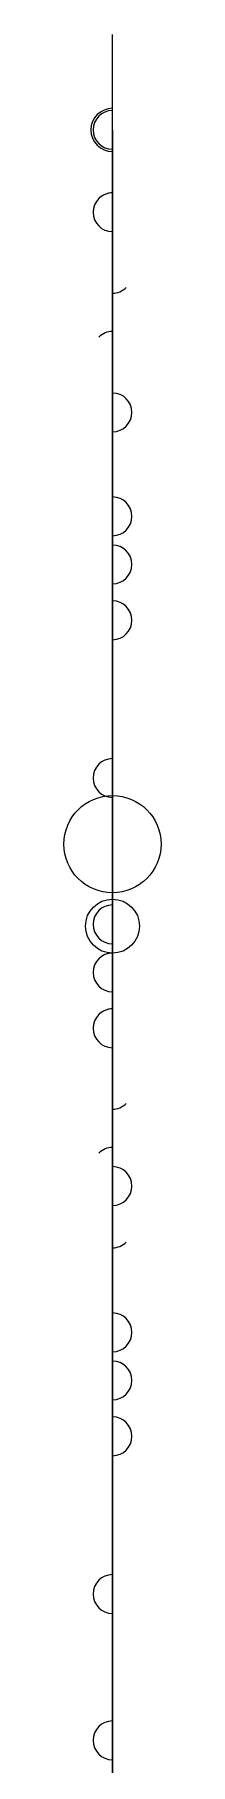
# Model space of a CAD drawing. Header units: millimetres. Extents: x 517 to 522, y -150 to 348.
# Drawn here: x 517.1 to 521.6, y 268.3 to 348.4 of the extents above; entities that cross this region are included whole.
import ezdxf

# ---------------------------------------------------------------- set-up
doc = ezdxf.new("R2010")
doc.units = ezdxf.units.MM
doc.layers.add('f', color=7, linetype='CONTINUOUS')

msp = doc.modelspace()

# ---------------------------------------------------------------- linework, layer by layer
at = {"layer": 'f'}
for p, q in [((519.396, -149.594, 143.903), (519.396, 348.406, 143.903)), ((519.396, 348.406, -462.597), (519.396, 348.406, 143.903)), ((519.396, -149.594, -462.597), (519.396, 348.406, -462.597)), ((519.396, 344.99, -416.597), (519.396, 344.99, -430.175)), ((519.396, 344.99, -301.097), (519.396, 344.99, -314.675)), ((519.396, 344.99, -339.597), (519.396, 344.99, -353.175)), ((519.396, 344.99, -378.097), (519.396, 344.99, -391.675)), ((519.396, 344.99, -262.597), (519.396, 344.99, -276.175)), ((519.396, 344.99, -224.097), (519.396, 344.99, -237.675)), ((519.396, 344.99, 6.903), (519.396, 344.99, -6.675)), ((519.396, 344.99, -31.597), (519.396, 344.99, -45.175)), ((519.396, 344.99, -185.597), (519.396, 344.99, -199.175)), ((519.396, 344.99, -108.597), (519.396, 344.99, -122.175)), ((519.396, 344.99, -70.097), (519.396, 344.99, -83.675)), ((519.396, 344.99, -147.097), (519.396, 344.99, -160.675)), ((519.396, 344.99, 45.403), (519.396, 344.99, 31.825)), ((519.396, 344.99, 83.903), (519.396, 344.99, 70.325)), ((519.396, 344.99, 122.403), (519.396, 344.99, 108.825)), ((519.396, 331.803, -412.156), (519.396, 344.888, -438.811)), ((519.396, 331.803, -296.656), (519.396, 344.888, -323.311)), ((519.396, 331.803, -335.156), (519.396, 344.888, -361.811)), ((519.396, 331.803, -373.656), (519.396, 344.888, -400.311)), ((519.396, 331.803, -258.156), (519.396, 344.888, -284.811)), ((519.396, 331.803, -219.656), (519.396, 344.888, -246.311)), ((519.396, 331.803, 11.344), (519.396, 344.888, -15.311)), ((519.396, 331.803, -27.156), (519.396, 344.888, -53.811)), ((519.396, 331.803, -181.156), (519.396, 344.888, -207.811)), ((519.396, 331.803, -104.156), (519.396, 344.888, -130.811)), ((519.396, 331.803, -142.656), (519.396, 344.888, -169.311)), ((519.396, 331.803, -65.656), (519.396, 344.888, -92.311)), ((519.396, 331.803, 49.844), (519.396, 344.888, 23.189)), ((519.396, 331.803, 88.344), (519.396, 344.888, 61.689)), ((519.396, 331.803, 126.844), (519.396, 344.888, 100.189)), ((519.396, 337.325, -415.597), (519.396, 343.99, -415.597)), ((519.396, 343.99, -413.597), (519.396, 335.361, -413.597)), ((519.396, 335.361, -411.597), (519.396, 343.99, -411.597)), ((519.396, 335.361, -334.597), (519.396, 343.99, -334.597)), ((519.396, 343.99, -336.597), (519.396, 335.361, -336.597)), ((519.396, 335.361, -296.097), (519.396, 343.99, -296.097)), ((519.396, 343.99, -298.097), (519.396, 335.361, -298.097)), ((519.396, 337.325, -300.097), (519.396, 343.99, -300.097)), ((519.396, 337.325, -338.597), (519.396, 343.99, -338.597)), ((519.396, 343.99, -375.097), (519.396, 335.361, -375.097)), ((519.396, 335.361, -373.097), (519.396, 343.99, -373.097)), ((519.396, 337.325, -377.097), (519.396, 343.99, -377.097)), ((519.396, 337.325, -261.597), (519.396, 343.99, -261.597)), ((519.396, 337.325, -223.097), (519.396, 343.99, -223.097)), ((519.396, 335.361, -219.097), (519.396, 343.99, -219.097)), ((519.396, 343.99, -221.097), (519.396, 335.361, -221.097)), ((519.396, 335.361, -257.597), (519.396, 343.99, -257.597)), ((519.396, 343.99, -259.597), (519.396, 335.361, -259.597)), ((519.396, 335.361, 11.903), (519.396, 343.99, 11.903)), ((519.396, 343.99, 9.903), (519.396, 335.361, 9.903)), ((519.396, 337.325, 7.903), (519.396, 343.99, 7.903)), ((519.396, 335.361, -26.597), (519.396, 343.99, -26.597)), ((519.396, 343.99, -28.597), (519.396, 335.361, -28.597)), ((519.396, 337.325, -30.597), (519.396, 343.99, -30.597)), ((519.396, 335.361, -65.097), (519.396, 343.99, -65.097)), ((519.396, 343.99, -67.097), (519.396, 335.361, -67.097)), ((519.396, 335.361, -142.097), (519.396, 343.99, -142.097)), ((519.396, 343.99, -144.097), (519.396, 335.361, -144.097)), ((519.396, 335.361, -103.597), (519.396, 343.99, -103.597)), ((519.396, 343.99, -105.597), (519.396, 335.361, -105.597)), ((519.396, 337.325, -184.597), (519.396, 343.99, -184.597)), ((519.396, 337.325, -107.597), (519.396, 343.99, -107.597)), ((519.396, 337.325, -69.097), (519.396, 343.99, -69.097)), ((519.396, 337.325, -146.097), (519.396, 343.99, -146.097)), ((519.396, 335.361, -180.597), (519.396, 343.99, -180.597)), ((519.396, 343.99, -182.597), (519.396, 335.361, -182.597)), ((519.396, 337.325, 46.403), (519.396, 343.99, 46.403)), ((519.396, 335.361, 50.403), (519.396, 343.99, 50.403)), ((519.396, 343.99, 48.403), (519.396, 335.361, 48.403)), ((519.396, 337.325, 84.903), (519.396, 343.99, 84.903)), ((519.396, 335.361, 88.903), (519.396, 343.99, 88.903)), ((519.396, 343.99, 86.903), (519.396, 335.361, 86.903)), ((519.396, 337.325, 123.403), (519.396, 343.99, 123.403)), ((519.396, 343.99, 125.403), (519.396, 335.361, 125.403)), ((519.396, 335.361, 127.403), (519.396, 343.99, 127.403)), ((519.396, 343.093, -439.693), (519.396, 330.007, -413.038)), ((519.396, 343.093, -430.616), (519.396, 336.427, -417.038)), ((519.396, 343.093, -315.116), (519.396, 336.427, -301.538)), ((519.396, 343.093, -353.616), (519.396, 336.427, -340.038)), ((519.396, 343.093, -324.193), (519.396, 330.007, -297.538)), ((519.396, 343.093, -362.693), (519.396, 330.007, -336.038)), ((519.396, 343.093, -392.116), (519.396, 336.427, -378.538)), ((519.396, 343.093, -401.193), (519.396, 330.007, -374.538)), ((519.396, 343.093, -285.693), (519.396, 330.007, -259.038)), ((519.396, 343.093, -247.193), (519.396, 330.007, -220.538)), ((519.396, 343.093, -276.616), (519.396, 336.427, -263.038)), ((519.396, 343.093, -238.116), (519.396, 336.427, -224.538)), ((519.396, 343.093, -7.116), (519.396, 336.427, 6.462)), ((519.396, 343.093, -16.193), (519.396, 330.007, 10.462)), ((519.396, 343.093, -45.616), (519.396, 336.427, -32.038)), ((519.396, 343.093, -54.693), (519.396, 330.007, -28.038)), ((519.396, 343.093, -208.693), (519.396, 330.007, -182.038)), ((519.396, 343.093, -199.616), (519.396, 336.427, -186.038)), ((519.396, 343.093, -122.616), (519.396, 336.427, -109.038)), ((519.396, 343.093, -84.116), (519.396, 336.427, -70.538)), ((519.396, 343.093, -161.116), (519.396, 336.427, -147.538)), ((519.396, 343.093, -131.693), (519.396, 330.007, -105.038)), ((519.396, 343.093, -170.193), (519.396, 330.007, -143.538)), ((519.396, 343.093, -93.193), (519.396, 330.007, -66.538)), ((519.396, 343.093, 22.307), (519.396, 330.007, 48.962)), ((519.396, 343.093, 31.384), (519.396, 336.427, 44.962)), ((519.396, 343.093, 60.807), (519.396, 330.007, 87.462)), ((519.396, 343.093, 69.884), (519.396, 336.427, 83.462)), ((519.396, 343.093, 108.384), (519.396, 336.427, 121.962)), ((519.396, 343.093, 99.307), (519.396, 330.007, 125.962)), ((519.396, 326.988, -415.964), (519.396, 341.073, -444.656)), ((519.396, 326.988, -338.964), (519.396, 341.073, -367.656)), ((519.396, 326.988, -300.464), (519.396, 341.073, -329.156)), ((519.396, 326.988, -377.464), (519.396, 341.073, -406.156)), ((519.396, 326.988, -223.464), (519.396, 341.073, -252.156)), ((519.396, 326.988, -261.964), (519.396, 341.073, -290.656)), ((519.396, 326.988, 7.536), (519.396, 341.073, -21.156)), ((519.396, 326.988, -30.964), (519.396, 341.073, -59.656)), ((519.396, 326.988, -69.464), (519.396, 341.073, -98.156)), ((519.396, 326.988, -184.964), (519.396, 341.073, -213.656)), ((519.396, 326.988, -146.464), (519.396, 341.073, -175.156)), ((519.396, 326.988, -107.964), (519.396, 341.073, -136.656)), ((519.396, 326.988, 46.036), (519.396, 341.073, 17.344)), ((519.396, 326.988, 84.536), (519.396, 341.073, 55.844)), ((519.396, 326.988, 123.036), (519.396, 341.073, 94.344)), ((519.396, 340.175, -446.097), (519.396, 312.005, -446.097)), ((519.396, 340.175, -369.097), (519.396, 312.005, -369.097)), ((519.396, 340.175, -292.097), (519.396, 312.005, -292.097)), ((519.396, 340.175, -99.597), (519.396, 312.005, -99.597)), ((519.396, 340.175, -215.097), (519.396, 312.005, -215.097)), ((519.396, 340.175, -176.597), (519.396, 312.005, -176.597)), ((519.396, 339.278, -330.038), (519.396, 325.193, -301.345)), ((519.396, 339.278, -407.038), (519.396, 325.193, -378.345)), ((519.396, 339.278, -253.038), (519.396, 325.193, -224.345)), ((519.396, 339.278, -22.038), (519.396, 325.193, 6.655)), ((519.396, 339.278, -60.538), (519.396, 325.193, -31.845)), ((519.396, 339.278, -137.538), (519.396, 325.193, -108.845)), ((519.396, 339.278, 16.462), (519.396, 325.193, 45.155)), ((519.396, 339.278, 54.962), (519.396, 325.193, 83.655)), ((519.396, 339.278, 93.462), (519.396, 325.193, 122.155)), ((519.396, 312.005, -328.597), (519.396, 335.72, -328.597)), ((519.396, 335.72, -330.597), (519.396, 312.005, -330.597)), ((519.396, 335.72, -407.597), (519.396, 312.005, -407.597)), ((519.396, 312.005, -405.597), (519.396, 335.72, -405.597)), ((519.396, 312.005, -251.597), (519.396, 335.72, -251.597)), ((519.396, 335.72, -253.597), (519.396, 312.005, -253.597)), ((519.396, 335.719, -22.597), (519.396, 312.005, -22.597)), ((519.396, 312.005, -20.597), (519.396, 335.719, -20.597)), ((519.396, 335.719, -61.097), (519.396, 312.005, -61.097)), ((519.396, 312.005, -59.097), (519.396, 335.719, -59.097)), ((519.396, 312.005, -136.097), (519.396, 335.719, -136.097)), ((519.396, 335.719, -138.097), (519.396, 312.005, -138.097)), ((519.396, 335.719, 15.903), (519.396, 312.005, 15.903)), ((519.396, 312.005, 17.903), (519.396, 335.719, 17.903)), ((519.396, 335.719, 54.403), (519.396, 312.005, 54.403)), ((519.396, 312.005, 56.403), (519.396, 335.719, 56.403)), ((519.396, 335.719, 92.903), (519.396, 312.005, 92.903)), ((519.396, 312.005, 94.903), (519.396, 335.719, 94.903)), ((519.396, 326.988, -309.541), (519.396, 334.654, -325.156)), ((519.396, 326.988, -386.541), (519.396, 334.654, -402.156)), ((519.396, 326.988, -232.541), (519.396, 334.654, -248.156)), ((519.396, 326.988, -1.541), (519.396, 334.654, -17.156)), ((519.396, 326.988, -40.041), (519.396, 334.654, -55.656)), ((519.396, 326.988, -117.041), (519.396, 334.654, -132.656)), ((519.396, 326.988, 36.959), (519.396, 334.654, 21.344)), ((519.396, 326.988, 75.459), (519.396, 334.654, 59.844)), ((519.396, 326.988, 113.959), (519.396, 334.654, 98.344)), ((519.396, 333.756, -326.597), (519.396, 318.425, -326.597)), ((519.396, 333.756, -403.597), (519.396, 318.425, -403.597)), ((519.396, 333.756, -249.597), (519.396, 318.425, -249.597)), ((519.396, 333.756, -18.597), (519.396, 318.425, -18.597)), ((519.396, 333.756, -57.097), (519.396, 318.425, -57.097)), ((519.396, 333.756, -134.097), (519.396, 318.425, -134.097)), ((519.396, 333.756, 19.903), (519.396, 318.425, 19.903)), ((519.396, 333.756, 58.403), (519.396, 318.425, 58.403)), ((519.396, 333.756, 96.903), (519.396, 318.425, 96.903)), ((519.396, 311.107, -444.656), (519.396, 325.193, -415.964)), ((519.396, 311.107, -367.656), (519.396, 325.193, -338.964)), ((519.396, 317.527, -325.156), (519.396, 325.193, -309.541)), ((519.396, 317.527, -402.156), (519.396, 325.193, -386.541)), ((519.396, 317.527, -248.156), (519.396, 325.193, -232.541)), ((519.396, 311.107, -290.656), (519.396, 325.193, -261.964)), ((519.396, 317.527, -17.156), (519.396, 325.193, -1.541)), ((519.396, 317.527, -55.656), (519.396, 325.193, -40.041)), ((519.396, 311.107, -98.156), (519.396, 325.193, -69.464)), ((519.396, 311.107, -213.656), (519.396, 325.193, -184.964)), ((519.396, 311.107, -175.156), (519.396, 325.193, -146.464)), ((519.396, 317.527, -132.656), (519.396, 325.193, -117.041)), ((519.396, 317.527, 21.344), (519.396, 325.193, 36.959)), ((519.396, 317.527, 59.844), (519.396, 325.193, 75.459)), ((519.396, 317.527, 98.344), (519.396, 325.193, 113.959)), ((519.396, 324.76, -305.884), (519.396, 314.866, -326.038)), ((519.396, 324.76, -382.884), (519.396, 314.866, -403.038)), ((519.396, 324.76, -228.884), (519.396, 314.866, -249.038)), ((519.396, 324.76, 2.116), (519.396, 314.866, -18.038)), ((519.396, 324.76, -36.384), (519.396, 314.866, -56.538)), ((519.396, 324.76, -113.384), (519.396, 314.866, -133.538)), ((519.396, 324.76, 40.616), (519.396, 314.866, 20.462)), ((519.396, 324.76, 79.116), (519.396, 314.866, 58.962)), ((519.396, 324.76, 117.616), (519.396, 314.866, 97.462)), ((519.396, 313.071, -325.156), (519.396, 322.965, -305.003)), ((519.396, 313.071, -402.156), (519.396, 322.965, -382.003)), ((519.396, 313.071, -248.156), (519.396, 322.965, -228.003)), ((519.396, 313.071, -17.156), (519.396, 322.965, 2.997)), ((519.396, 313.071, -55.656), (519.396, 322.965, -35.503)), ((519.396, 313.071, -132.656), (519.396, 322.965, -112.503)), ((519.396, 313.071, 21.344), (519.396, 322.965, 41.497)), ((519.396, 313.071, 59.844), (519.396, 322.965, 79.997)), ((519.396, 313.071, 98.344), (519.396, 322.965, 118.497)), ((519.396, 322.173, -413.038), (519.396, 308.088, -441.73)), ((519.396, 322.173, -297.538), (519.396, 308.088, -326.23)), ((519.396, 322.173, -336.038), (519.396, 308.088, -364.73)), ((519.396, 322.173, -374.538), (519.396, 308.088, -403.23)), ((519.396, 322.173, -259.038), (519.396, 308.088, -287.73)), ((519.396, 322.173, -220.538), (519.396, 308.088, -249.23)), ((519.396, 322.173, 10.462), (519.396, 308.088, -18.23)), ((519.396, 322.173, -28.038), (519.396, 308.088, -56.73)), ((519.396, 322.173, -105.038), (519.396, 308.088, -133.73)), ((519.396, 322.173, -66.538), (519.396, 308.088, -95.23)), ((519.396, 322.173, -182.038), (519.396, 308.088, -210.73)), ((519.396, 322.173, -143.538), (519.396, 308.088, -172.23)), ((519.396, 322.173, 48.962), (519.396, 308.088, 20.27)), ((519.396, 322.173, 87.462), (519.396, 308.088, 58.77)), ((519.396, 322.173, 125.962), (519.396, 308.088, 97.27)), ((519.396, 293.105, -296.097), (519.396, 321.275, -296.097)), ((519.396, 293.105, -373.097), (519.396, 321.275, -373.097)), ((519.396, 293.105, -219.097), (519.396, 321.275, -219.097)), ((519.396, 293.105, 127.403), (519.396, 321.275, 127.403)), ((519.396, 306.293, -440.849), (519.396, 320.378, -412.156)), ((519.396, 306.293, -363.849), (519.396, 320.378, -335.156)), ((519.396, 306.293, -286.849), (519.396, 320.378, -258.156)), ((519.396, 306.293, -17.349), (519.396, 320.378, 11.344)), ((519.396, 306.293, -55.849), (519.396, 320.378, -27.156)), ((519.396, 306.293, -132.849), (519.396, 320.378, -104.156)), ((519.396, 306.293, -94.349), (519.396, 320.378, -65.656)), ((519.396, 306.293, -209.849), (519.396, 320.378, -181.156)), ((519.396, 306.293, -171.349), (519.396, 320.378, -142.656)), ((519.396, 306.293, 21.151), (519.396, 320.378, 49.844)), ((519.396, 306.293, 59.651), (519.396, 320.378, 88.344)), ((519.396, 293.105, -411.597), (519.396, 316.819, -411.597)), ((519.396, 316.819, -413.597), (519.396, 293.105, -413.597)), ((519.396, 293.105, -334.597), (519.396, 316.819, -334.597)), ((519.396, 316.819, -336.597), (519.396, 293.105, -336.597)), ((519.396, 293.105, -257.597), (519.396, 316.819, -257.597)), ((519.396, 316.819, -259.597), (519.396, 293.105, -259.597)), ((519.396, 293.105, -180.597), (519.396, 316.819, -180.597)), ((519.396, 316.819, -182.597), (519.396, 293.105, -182.597)), ((519.396, 293.105, 11.903), (519.396, 316.819, 11.903)), ((519.396, 316.819, 9.903), (519.396, 293.105, 9.903)), ((519.396, 293.105, -26.597), (519.396, 316.819, -26.597)), ((519.396, 316.819, -28.597), (519.396, 293.105, -28.597)), ((519.396, 293.105, -142.097), (519.396, 316.819, -142.097)), ((519.396, 316.819, -144.097), (519.396, 293.105, -144.097)), ((519.396, 293.105, -65.097), (519.396, 316.819, -65.097)), ((519.396, 316.819, -67.097), (519.396, 293.105, -67.097)), ((519.396, 293.105, -103.597), (519.396, 316.819, -103.597)), ((519.396, 316.819, -105.597), (519.396, 293.105, -105.597)), ((519.396, 293.105, 50.403), (519.396, 316.819, 50.403)), ((519.396, 316.819, 48.403), (519.396, 293.105, 48.403)), ((519.396, 293.105, 88.903), (519.396, 316.819, 88.903)), ((519.396, 316.819, 86.903), (519.396, 293.105, 86.903)), ((519.396, 315.754, -417.038), (519.396, 308.088, -432.653)), ((519.396, 315.754, -340.038), (519.396, 308.088, -355.653)), ((519.396, 315.754, -263.038), (519.396, 308.088, -278.653)), ((519.396, 315.754, 6.462), (519.396, 308.088, -9.153)), ((519.396, 315.754, -32.038), (519.396, 308.088, -47.653)), ((519.396, 315.754, -109.038), (519.396, 308.088, -124.653)), ((519.396, 315.754, -70.538), (519.396, 308.088, -86.153)), ((519.396, 315.754, -186.038), (519.396, 308.088, -201.653)), ((519.396, 315.754, -147.538), (519.396, 308.088, -163.153)), ((519.396, 315.754, 44.962), (519.396, 308.088, 29.347)), ((519.396, 315.754, 83.462), (519.396, 308.088, 67.847)), ((519.396, 299.525, -415.597), (519.396, 314.856, -415.597)), ((519.396, 299.525, -338.597), (519.396, 314.856, -338.597)), ((519.396, 299.525, -261.597), (519.396, 314.856, -261.597)), ((519.396, 299.525, 7.903), (519.396, 314.856, 7.903)), ((519.396, 299.525, -30.597), (519.396, 314.856, -30.597)), ((519.396, 299.525, -107.597), (519.396, 314.856, -107.597)), ((519.396, 299.525, -69.097), (519.396, 314.856, -69.097)), ((519.396, 299.525, -184.597), (519.396, 314.856, -184.597)), ((519.396, 299.525, -146.097), (519.396, 314.856, -146.097)), ((519.396, 299.525, 46.403), (519.396, 314.856, 46.403)), ((519.396, 299.525, 84.903), (519.396, 314.856, 84.903)), ((519.396, 306.293, -432.653), (519.396, 298.627, -417.038)), ((519.396, 306.293, -326.23), (519.396, 292.207, -297.538)), ((519.396, 306.293, -355.653), (519.396, 298.627, -340.038)), ((519.396, 306.293, -403.23), (519.396, 292.207, -374.538)), ((519.396, 306.293, -278.653), (519.396, 298.627, -263.038)), ((519.396, 306.293, -249.23), (519.396, 292.207, -220.538)), ((519.396, 306.293, -9.153), (519.396, 298.627, 6.462)), ((519.396, 306.293, -47.653), (519.396, 298.627, -32.038)), ((519.396, 306.293, -124.653), (519.396, 298.627, -109.038)), ((519.396, 306.293, -86.153), (519.396, 298.627, -70.538)), ((519.396, 306.293, -201.653), (519.396, 298.627, -186.038)), ((519.396, 306.293, -163.153), (519.396, 298.627, -147.538)), ((519.396, 306.293, 29.347), (519.396, 298.627, 44.962)), ((519.396, 306.293, 67.847), (519.396, 298.627, 83.462)), ((519.396, 306.293, 97.27), (519.396, 292.207, 125.962)), ((519.396, 295.966, -416.156), (519.396, 305.86, -436.31)), ((519.396, 295.966, -339.156), (519.396, 305.86, -359.31)), ((519.396, 295.966, -262.156), (519.396, 305.86, -282.31)), ((519.396, 295.966, 7.344), (519.396, 305.86, -12.81)), ((519.396, 295.966, -31.156), (519.396, 305.86, -51.31)), ((519.396, 295.966, -146.656), (519.396, 305.86, -166.81)), ((519.396, 295.966, -185.156), (519.396, 305.86, -205.31)), ((519.396, 295.966, -69.656), (519.396, 305.86, -89.81)), ((519.396, 295.966, -108.156), (519.396, 305.86, -128.31)), ((519.396, 295.966, 45.844), (519.396, 305.86, 25.69)), ((519.396, 295.966, 84.344), (519.396, 305.86, 64.19)), ((519.396, 304.065, -437.191), (519.396, 294.171, -417.038)), ((519.396, 304.065, -360.191), (519.396, 294.171, -340.038)), ((519.396, 304.065, -283.191), (519.396, 294.171, -263.038)), ((519.396, 304.065, -13.691), (519.396, 294.171, 6.462)), ((519.396, 304.065, -52.191), (519.396, 294.171, -32.038)), ((519.396, 304.065, -167.691), (519.396, 294.171, -147.538)), ((519.396, 304.065, -206.191), (519.396, 294.171, -186.038)), ((519.396, 304.065, -90.691), (519.396, 294.171, -70.538)), ((519.396, 304.065, -129.191), (519.396, 294.171, -109.038)), ((519.396, 304.065, 24.809), (519.396, 294.171, 44.962)), ((519.396, 304.065, 63.309), (519.396, 294.171, 83.462)), ((519.396, 289.188, -415.964), (519.396, 303.273, -444.656)), ((519.396, 289.188, -300.464), (519.396, 303.273, -329.156)), ((519.396, 289.188, -338.964), (519.396, 303.273, -367.656)), ((519.396, 289.188, -377.464), (519.396, 303.273, -406.156)), ((519.396, 289.188, -261.964), (519.396, 303.273, -290.656)), ((519.396, 289.188, -223.464), (519.396, 303.273, -252.156)), ((519.396, 289.188, 7.536), (519.396, 303.273, -21.156)), ((519.396, 289.188, -30.964), (519.396, 303.273, -59.656)), ((519.396, 289.188, -107.964), (519.396, 303.273, -136.656)), ((519.396, 289.188, -69.464), (519.396, 303.273, -98.156)), ((519.396, 289.188, -184.964), (519.396, 303.273, -213.656)), ((519.396, 289.188, -146.464), (519.396, 303.273, -175.156)), ((519.396, 289.188, 46.036), (519.396, 303.273, 17.344)), ((519.396, 289.188, 84.536), (519.396, 303.273, 55.844)), ((519.396, 289.188, 123.036), (519.396, 303.273, 94.344)), ((519.396, 302.375, -22.597), (519.396, 274.205, -22.597)), ((519.396, 302.375, -61.097), (519.396, 274.205, -61.097)), ((519.396, 302.375, -138.097), (519.396, 274.205, -138.097)), ((519.396, 302.375, -99.597), (519.396, 274.205, -99.597)), ((519.396, 302.375, -215.097), (519.396, 274.205, -215.097)), ((519.396, 302.375, -176.597), (519.396, 274.205, -176.597)), ((519.396, 302.375, 15.903), (519.396, 274.205, 15.903)), ((519.396, 302.375, 54.403), (519.396, 274.205, 54.403)), ((519.396, 301.478, -445.538), (519.396, 287.393, -416.845)), ((519.396, 301.478, -330.038), (519.396, 287.393, -301.345)), ((519.396, 301.478, -368.538), (519.396, 287.393, -339.845)), ((519.396, 301.478, -407.038), (519.396, 287.393, -378.345)), ((519.396, 301.478, -291.538), (519.396, 287.393, -262.845)), ((519.396, 301.478, -253.038), (519.396, 287.393, -224.345)), ((519.396, 301.478, 93.462), (519.396, 287.393, 122.155)), ((519.396, 297.92, -446.097), (519.396, 274.205, -446.097)), ((519.396, 274.205, -444.097), (519.396, 297.92, -444.097)), ((519.396, 274.205, -328.597), (519.396, 297.92, -328.597)), ((519.396, 297.92, -330.597), (519.396, 274.205, -330.597)), ((519.396, 274.205, -367.097), (519.396, 297.92, -367.097)), ((519.396, 297.92, -369.097), (519.396, 274.205, -369.097)), ((519.396, 274.205, -405.597), (519.396, 297.92, -405.597)), ((519.396, 297.92, -407.597), (519.396, 274.205, -407.597)), ((519.396, 274.205, -290.097), (519.396, 297.92, -290.097)), ((519.396, 297.92, -292.097), (519.396, 274.205, -292.097)), ((519.396, 274.205, -251.597), (519.396, 297.92, -251.597)), ((519.396, 297.92, -253.597), (519.396, 274.205, -253.597)), ((519.396, 297.919, 92.903), (519.396, 274.205, 92.903)), ((519.396, 274.205, 94.903), (519.396, 297.919, 94.903)), ((519.396, 289.188, -425.041), (519.396, 296.854, -440.656)), ((519.396, 289.188, -348.041), (519.396, 296.854, -363.656)), ((519.396, 289.188, -309.541), (519.396, 296.854, -325.156)), ((519.396, 289.188, -386.541), (519.396, 296.854, -402.156)), ((519.396, 289.188, -232.541), (519.396, 296.854, -248.156)), ((519.396, 289.188, -271.041), (519.396, 296.854, -286.656)), ((519.396, 289.188, 113.959), (519.396, 296.854, 98.344)), ((519.396, 295.956, -442.097), (519.396, 280.625, -442.097)), ((519.396, 295.956, -365.097), (519.396, 280.625, -365.097)), ((519.396, 295.956, -326.597), (519.396, 280.625, -326.597)), ((519.396, 295.956, -403.597), (519.396, 280.625, -403.597)), ((519.396, 295.956, -249.597), (519.396, 280.625, -249.597)), ((519.396, 295.956, -288.097), (519.396, 280.625, -288.097)), ((519.396, 295.956, 96.903), (519.396, 280.625, 96.903)), ((519.396, 279.727, -440.656), (519.396, 287.393, -425.041)), ((519.396, 279.727, -363.656), (519.396, 287.393, -348.041)), ((519.396, 279.727, -325.156), (519.396, 287.393, -309.541)), ((519.396, 279.727, -402.156), (519.396, 287.393, -386.541)), ((519.396, 279.727, -248.156), (519.396, 287.393, -232.541)), ((519.396, 279.727, -286.656), (519.396, 287.393, -271.041)), ((519.396, 273.307, -21.156), (519.396, 287.393, 7.536)), ((519.396, 273.307, -59.656), (519.396, 287.393, -30.964)), ((519.396, 273.307, -136.656), (519.396, 287.393, -107.964)), ((519.396, 273.307, -98.156), (519.396, 287.393, -69.464)), ((519.396, 273.307, -213.656), (519.396, 287.393, -184.964)), ((519.396, 273.307, -175.156), (519.396, 287.393, -146.464)), ((519.396, 273.307, 17.344), (519.396, 287.393, 46.036)), ((519.396, 273.307, 55.844), (519.396, 287.393, 84.536)), ((519.396, 279.727, 98.344), (519.396, 287.393, 113.959)), ((519.396, 286.96, -421.384), (519.396, 277.066, -441.538)), ((519.396, 286.96, -344.384), (519.396, 277.066, -364.538)), ((519.396, 286.96, -305.884), (519.396, 277.066, -326.038)), ((519.396, 286.96, -382.884), (519.396, 277.066, -403.038)), ((519.396, 286.96, -228.884), (519.396, 277.066, -249.038)), ((519.396, 286.96, -267.384), (519.396, 277.066, -287.538)), ((519.396, 286.96, 117.616), (519.396, 277.066, 97.462)), ((519.396, 275.271, -440.656), (519.396, 285.165, -420.503)), ((519.396, 275.271, -363.656), (519.396, 285.165, -343.503)), ((519.396, 275.271, -325.156), (519.396, 285.165, -305.003)), ((519.396, 275.271, -402.156), (519.396, 285.165, -382.003)), ((519.396, 275.271, -248.156), (519.396, 285.165, -228.003)), ((519.396, 275.271, -286.656), (519.396, 285.165, -266.503)), ((519.396, 275.271, 98.344), (519.396, 285.165, 118.497)), ((519.396, 284.373, -413.038), (519.396, 270.288, -441.73)), ((519.396, 284.373, -297.538), (519.396, 270.288, -326.23)), ((519.396, 284.373, -336.038), (519.396, 270.288, -364.73)), ((519.396, 284.373, -374.538), (519.396, 270.288, -403.23)), ((519.396, 284.373, -259.038), (519.396, 270.288, -287.73)), ((519.396, 284.373, -220.538), (519.396, 270.288, -249.23)), ((519.396, 284.373, 10.462), (519.396, 270.288, -18.23)), ((519.396, 284.373, -28.038), (519.396, 270.288, -56.73)), ((519.396, 284.373, -105.038), (519.396, 270.288, -133.73)), ((519.396, 284.373, -66.538), (519.396, 270.288, -95.23)), ((519.396, 284.373, -143.538), (519.396, 270.288, -172.23)), ((519.396, 284.373, -182.038), (519.396, 270.288, -210.73)), ((519.396, 284.373, 48.962), (519.396, 270.288, 20.27)), ((519.396, 284.373, 87.462), (519.396, 270.288, 58.77)), ((519.396, 284.373, 125.962), (519.396, 270.288, 97.27)), ((519.396, 255.305, -411.597), (519.396, 283.475, -411.597)), ((519.396, 255.305, -65.097), (519.396, 283.475, -65.097)), ((519.396, 255.305, 127.403), (519.396, 283.475, 127.403)), ((519.396, 268.493, -325.349), (519.396, 282.578, -296.656)), ((519.396, 268.493, -363.849), (519.396, 282.578, -335.156)), ((519.396, 268.493, -402.349), (519.396, 282.578, -373.656)), ((519.396, 268.493, -286.849), (519.396, 282.578, -258.156)), ((519.396, 268.493, -248.349), (519.396, 282.578, -219.656)), ((519.396, 268.493, -17.349), (519.396, 282.578, 11.344)), ((519.396, 268.493, -55.849), (519.396, 282.578, -27.156)), ((519.396, 268.493, -132.849), (519.396, 282.578, -104.156)), ((519.396, 268.493, -171.349), (519.396, 282.578, -142.656)), ((519.396, 268.493, -209.849), (519.396, 282.578, -181.156)), ((519.396, 268.493, 21.151), (519.396, 282.578, 49.844)), ((519.396, 268.493, 59.651), (519.396, 282.578, 88.344)), ((519.396, 255.305, -334.597), (519.396, 279.019, -334.597)), ((519.396, 279.019, -336.597), (519.396, 255.305, -336.597)), ((519.396, 255.305, -296.097), (519.396, 279.019, -296.097)), ((519.396, 279.019, -298.097), (519.396, 255.305, -298.097)), ((519.396, 255.305, -373.097), (519.396, 279.019, -373.097)), ((519.396, 279.019, -375.097), (519.396, 255.305, -375.097)), ((519.396, 255.305, -219.097), (519.396, 279.019, -219.097)), ((519.396, 279.019, -221.097), (519.396, 255.305, -221.097)), ((519.396, 255.305, -257.597), (519.396, 279.019, -257.597)), ((519.396, 279.019, -259.597), (519.396, 255.305, -259.597)), ((519.396, 255.305, -180.597), (519.396, 279.019, -180.597)), ((519.396, 279.019, -182.597), (519.396, 255.305, -182.597)), ((519.396, 255.305, 11.903), (519.396, 279.019, 11.903)), ((519.396, 279.019, 9.903), (519.396, 255.305, 9.903)), ((519.396, 255.305, -26.597), (519.396, 279.019, -26.597)), ((519.396, 279.019, -28.597), (519.396, 255.305, -28.597)), ((519.396, 255.305, -142.097), (519.396, 279.019, -142.097)), ((519.396, 279.019, -144.097), (519.396, 255.305, -144.097)), ((519.396, 255.305, -103.597), (519.396, 279.019, -103.597)), ((519.396, 279.019, -105.597), (519.396, 255.305, -105.597)), ((519.396, 255.305, 50.403), (519.396, 279.019, 50.403)), ((519.396, 279.019, 48.403), (519.396, 255.305, 48.403)), ((519.396, 255.305, 88.903), (519.396, 279.019, 88.903)), ((519.396, 279.019, 86.903), (519.396, 255.305, 86.903)), ((519.396, 277.954, -301.538), (519.396, 270.288, -317.153)), ((519.396, 277.954, -340.038), (519.396, 270.288, -355.653)), ((519.396, 277.954, -378.538), (519.396, 270.288, -394.153)), ((519.396, 277.954, -263.038), (519.396, 270.288, -278.653)), ((519.396, 277.954, -224.538), (519.396, 270.288, -240.153)), ((519.396, 277.954, 6.462), (519.396, 270.288, -9.153)), ((519.396, 277.954, -32.038), (519.396, 270.288, -47.653)), ((519.396, 277.954, -109.038), (519.396, 270.288, -124.653)), ((519.396, 277.954, -147.538), (519.396, 270.288, -163.153)), ((519.396, 277.954, -186.038), (519.396, 270.288, -201.653)), ((519.396, 277.954, 44.962), (519.396, 270.288, 29.347)), ((519.396, 277.954, 83.462), (519.396, 270.288, 67.847)), ((519.396, 261.725, -300.097), (519.396, 277.056, -300.097)), ((519.396, 261.725, -338.597), (519.396, 277.056, -338.597)), ((519.396, 261.725, -377.097), (519.396, 277.056, -377.097)), ((519.396, 261.725, -261.597), (519.396, 277.056, -261.597)), ((519.396, 261.725, -223.097), (519.396, 277.056, -223.097)), ((519.396, 261.725, 7.903), (519.396, 277.056, 7.903)), ((519.396, 261.725, -30.597), (519.396, 277.056, -30.597)), ((519.396, 261.725, -107.597), (519.396, 277.056, -107.597)), ((519.396, 261.725, -146.097), (519.396, 277.056, -146.097)), ((519.396, 261.725, -184.597), (519.396, 277.056, -184.597)), ((519.396, 261.725, 46.403), (519.396, 277.056, 46.403)), ((519.396, 261.725, 84.903), (519.396, 277.056, 84.903)), ((519.396, 268.493, -441.73), (519.396, 254.407, -413.038)), ((519.396, 268.493, -317.153), (519.396, 260.827, -301.538)), ((519.396, 268.493, -355.653), (519.396, 260.827, -340.038)), ((519.396, 268.493, -394.153), (519.396, 260.827, -378.538)), ((519.396, 268.493, -278.653), (519.396, 260.827, -263.038)), ((519.396, 268.493, -240.153), (519.396, 260.827, -224.538)), ((519.396, 268.493, -9.153), (519.396, 260.827, 6.462)), ((519.396, 268.493, -47.653), (519.396, 260.827, -32.038)), ((519.396, 268.493, -124.653), (519.396, 260.827, -109.038)), ((519.396, 268.493, -95.23), (519.396, 254.407, -66.538)), ((519.396, 268.493, -163.153), (519.396, 260.827, -147.538)), ((519.396, 268.493, -201.653), (519.396, 260.827, -186.038)), ((519.396, 268.493, 29.347), (519.396, 260.827, 44.962)), ((519.396, 268.493, 67.847), (519.396, 260.827, 83.462)), ((519.396, 268.493, 97.27), (519.396, 254.407, 125.962))]:
    msp.add_line(p, q, dxfattribs=at)
for centre, radius in [((519.396, 310.905, -452.597), 2.25), ((519.396, 310.905, 133.903), 2.25), ((519.396, 307.106, -138.597), 1.25)]:
    msp.add_circle(centre, radius, dxfattribs=at)
for centre, radius, start, end in [((519.396, 343.99, -430.175), 1, 90, -90), ((519.396, 343.99, -314.675), 1, 90, -90), ((519.396, 343.99, -353.175), 1, 90, -90), ((519.396, 343.99, -391.675), 1, 90, -90), ((519.396, 343.99, -276.175), 1, 90, -90), ((519.396, 343.99, -237.675), 1, 90, -90), ((519.396, 343.99, -6.675), 1, 90, -90), ((519.396, 343.99, -45.175), 1, 90, -90), ((519.396, 343.99, -199.175), 1, 90, -90), ((519.396, 343.99, -122.175), 1, 90, -90), ((519.396, 343.99, -83.675), 1, 90, -90), ((519.396, 343.99, -160.675), 1, 90, -90), ((519.396, 343.99, 31.825), 1, 90, -90), ((519.396, 343.99, 70.325), 1, 90, -90), ((519.396, 343.99, 108.825), 1, 90, -90), ((519.396, 343.99, -439.252), 0.898, 90, -90), ((519.396, 343.99, -323.752), 0.898, 90, -90), ((519.396, 343.99, -362.252), 0.898, 90, -90), ((519.396, 343.99, -400.752), 0.898, 90, -90), ((519.396, 343.99, -285.252), 0.898, 90, -90), ((519.396, 343.99, -246.752), 0.898, 90, -90), ((519.396, 343.99, -15.752), 0.898, 90, -90), ((519.396, 343.99, -54.252), 0.898, 90, -90), ((519.396, 343.99, -208.252), 0.898, 90, -90), ((519.396, 343.99, -131.252), 0.898, 90, -90), ((519.396, 343.99, -169.752), 0.898, 90, -90), ((519.396, 343.99, -92.752), 0.898, 90, -90), ((519.396, 343.99, 22.748), 0.898, 90, -90), ((519.396, 343.99, 61.248), 0.898, 90, -90), ((519.396, 343.99, 99.748), 0.898, 90, -90), ((519.396, 343.99, -416.597), 0.00000013, -45.26304, 90), ((519.396, 343.99, -412.597), 0.00000013, -45.26304, 134.73696), ((519.396, 343.99, -335.597), 0.00000013, -45.26304, 134.73696), ((519.396, 343.99, -297.097), 0.00000013, -45.26304, 134.73696), ((519.396, 343.99, -301.097), 0.00000013, -45.26304, 90), ((519.396, 343.99, -339.597), 0.00000013, -45.26304, 90), ((519.396, 343.99, -374.097), 0.00000013, -45.26304, 134.73696), ((519.396, 343.99, -378.097), 0.00000013, -45.26304, 90), ((519.396, 343.99, -262.597), 0.00000013, -45.26304, 90), ((519.396, 343.99, -224.097), 0.00000013, -45.26304, 90), ((519.396, 343.99, -220.097), 0.00000013, -45.26304, 134.73696), ((519.396, 343.99, -258.597), 0.00000013, -45.26304, 134.73696), ((519.396, 343.99, 10.903), 0.00000013, -45.26304, 134.73696), ((519.396, 343.99, 6.903), 0.00000013, -45.26304, 90), ((519.396, 343.99, -27.597), 0.00000013, -45.26304, 134.73696), ((519.396, 343.99, -31.597), 0.00000013, -45.26304, 90), ((519.396, 343.99, -66.097), 0.00000013, -45.26304, 134.73696), ((519.396, 343.99, -143.097), 0.00000013, -45.26304, 134.73696), ((519.396, 343.99, -104.597), 0.00000013, -45.26304, 134.73696), ((519.396, 343.99, -185.597), 0.00000013, -45.26304, 90), ((519.396, 343.99, -108.597), 0.00000013, -45.26304, 90), ((519.396, 343.99, -70.097), 0.00000013, -45.26304, 90), ((519.396, 343.99, -147.097), 0.00000013, -45.26304, 90), ((519.396, 343.99, -181.597), 0.00000013, -45.26304, 134.73696), ((519.396, 343.99, 45.403), 0.00000013, -45.26304, 90), ((519.396, 343.99, 49.403), 0.00000013, -45.26304, 134.73696), ((519.396, 343.99, 83.903), 0.00000013, -45.26304, 90), ((519.396, 343.99, 87.903), 0.00000013, -45.26304, 134.73696), ((519.396, 343.99, 122.403), 0.00000013, -45.26304, 90), ((519.396, 343.99, 126.403), 0.00000013, -45.26304, 134.73696), ((519.396, 340.175, -329.597), 0.898, 90, -90), ((519.396, 340.175, -406.597), 0.898, 90, -90), ((519.396, 340.175, -252.597), 0.898, 90, -90), ((519.396, 340.175, -21.597), 0.898, 90, -90), ((519.396, 340.175, -60.097), 0.898, 90, -90), ((519.396, 340.175, -137.097), 0.898, 90, -90), ((519.396, 340.175, 16.903), 0.898, 90, -90), ((519.396, 340.175, 55.403), 0.898, 90, -90), ((519.396, 340.175, 93.903), 0.898, 90, -90), ((519.396, 340.175, -445.097), 0.898, 90, 134.73683), ((519.396, 340.175, -368.097), 0.898, 90, 134.73715), ((519.396, 340.175, -291.097), 0.898, 90, 134.73715), ((519.396, 340.175, -214.097), 0.898, 90, 134.73683), ((519.396, 340.175, -175.597), 0.898, 90, 134.73683), ((519.396, 340.175, -98.597), 0.898, 90, 134.73683), ((519.396, 337.325, -416.597), 0.898, -90, -45.26317), ((519.396, 337.325, -301.097), 0.898, -90, -45.26317), ((519.396, 337.325, -339.597), 0.898, -90, -45.26317), ((519.396, 337.325, -378.097), 0.898, -90, -45.26317), ((519.396, 337.325, -262.597), 0.898, -90, -45.26317), ((519.396, 337.325, -224.097), 0.898, -90, -45.26285), ((519.396, 337.325, 6.903), 0.898, -90, -45.26317), ((519.396, 337.325, -31.597), 0.898, -90, -45.26287), ((519.396, 337.325, -185.597), 0.898, -90, -45.26317), ((519.396, 337.325, -108.597), 0.898, -90, -45.26317), ((519.396, 337.325, -70.097), 0.898, -90, -45.26287), ((519.396, 337.325, -147.097), 0.898, -90, -45.26317), ((519.396, 337.325, 45.403), 0.898, -90, -45.26317), ((519.396, 337.325, 83.903), 0.898, -90, -45.26287), ((519.396, 337.325, 122.403), 0.898, -90, -45.26287), ((519.396, 335.72, -329.597), 0.00000013, -45.26304, 134.73696), ((519.396, 335.72, -406.597), 0.00000013, -45.26304, 134.73696), ((519.396, 335.72, -252.597), 0.00000013, -45.26304, 134.73696), ((519.396, 335.719, -21.597), 0.00000013, -45.26304, 134.73696), ((519.396, 335.719, -60.097), 0.00000013, -45.26304, 134.73696), ((519.396, 335.719, -137.097), 0.00000013, -45.26304, 134.73696), ((519.396, 335.719, 16.903), 0.00000013, -45.26304, 134.73696), ((519.396, 335.719, 55.403), 0.00000013, -45.26304, 134.73696), ((519.396, 335.719, 93.903), 0.00000013, -45.26304, 134.73696), ((519.396, 335.361, -412.597), 0.00000013, 134.73696, -45.26304), ((519.396, 335.361, -335.597), 0.00000013, 134.73696, -45.26304), ((519.396, 335.361, -297.097), 0.00000013, 134.73696, -45.26304), ((519.396, 335.361, -374.097), 0.00000013, 134.73696, -45.26304), ((519.396, 335.361, -220.097), 0.00000013, 134.73696, -45.26304), ((519.396, 335.361, -258.597), 0.00000013, 134.73696, -45.26304), ((519.396, 335.361, 10.903), 0.00000013, 134.73696, -45.26304), ((519.396, 335.361, -27.597), 0.00000013, 134.73696, -45.26304), ((519.396, 335.361, -66.097), 0.00000013, 134.73696, -45.26304), ((519.396, 335.361, -143.097), 0.00000013, 134.73696, -45.26304), ((519.396, 335.361, -104.597), 0.00000013, 134.73696, -45.26304), ((519.396, 335.361, -181.597), 0.00000013, 134.73696, -45.26304), ((519.396, 335.361, 49.403), 0.00000013, 134.73696, -45.26347), ((519.396, 335.361, 87.903), 0.00000013, 134.73696, -45.26347), ((519.396, 335.361, 126.403), 0.00000013, 134.73696, -45.26304), ((519.396, 333.756, -325.597), 0.898, 90, 134.73715), ((519.396, 333.756, -402.597), 0.898, 90, 134.73683), ((519.396, 333.756, -248.597), 0.898, 90, 134.73683), ((519.396, 333.756, -133.097), 0.898, 90, 134.73715), ((519.396, 333.756, -17.597), 0.898, 90, 134.73713), ((519.396, 333.756, -56.097), 0.898, 90, 134.73683), ((519.396, 333.756, 20.903), 0.898, 90, 134.73685), ((519.396, 333.756, 59.403), 0.898, 90, 134.73713), ((519.396, 333.756, 97.903), 0.898, 90, 134.73747), ((519.396, 330.905, -412.597), 0.898, -90, 90), ((519.396, 330.905, -297.097), 0.898, -90, 90), ((519.396, 330.905, -335.597), 0.898, -90, 90), ((519.396, 330.905, -374.097), 0.898, -90, 90), ((519.396, 330.905, -258.597), 0.898, -90, 90), ((519.396, 330.905, -220.097), 0.898, -90, 90), ((519.396, 330.905, 10.903), 0.898, -90, 90), ((519.396, 330.905, -27.597), 0.898, -90, 90), ((519.396, 330.905, -181.597), 0.898, -90, 90), ((519.396, 330.905, -104.597), 0.898, -90, 90), ((519.396, 330.905, -143.097), 0.898, -90, 90), ((519.396, 330.905, -66.097), 0.898, -90, 90), ((519.396, 330.905, 49.403), 0.898, -90, 90), ((519.396, 330.905, 87.903), 0.898, -90, 90), ((519.396, 330.905, 126.403), 0.898, -90, 90), ((519.396, 326.09, -416.405), 0.898, -90, 90), ((519.396, 326.09, -339.405), 0.898, -90, 90), ((519.396, 326.09, -309.982), 0.898, -90, 90), ((519.396, 326.09, -300.905), 0.898, -90, 90), ((519.396, 326.09, -377.905), 0.898, -90, 90), ((519.396, 326.09, -386.982), 0.898, -90, 90), ((519.396, 326.09, -223.905), 0.898, -90, 90), ((519.396, 326.09, -232.982), 0.898, -90, 90), ((519.396, 326.09, -262.405), 0.898, -90, 90), ((519.396, 326.09, -1.982), 0.898, -90, 90), ((519.396, 326.09, 7.095), 0.898, -90, 90), ((519.396, 326.09, -40.482), 0.898, -90, 90), ((519.396, 326.09, -31.405), 0.898, -90, 90), ((519.396, 326.09, -69.905), 0.898, -90, 90), ((519.396, 326.09, -185.405), 0.898, -90, 90), ((519.396, 326.09, -146.905), 0.898, -90, 90), ((519.396, 326.09, -117.482), 0.898, -90, 90), ((519.396, 326.09, -108.405), 0.898, -90, 90), ((519.396, 326.09, 45.595), 0.898, -90, 90), ((519.396, 326.09, 36.518), 0.898, -90, 90), ((519.396, 326.09, 84.095), 0.898, -90, 90), ((519.396, 326.09, 75.018), 0.898, -90, 90), ((519.396, 326.09, 113.518), 0.898, -90, 90), ((519.396, 326.09, 122.595), 0.898, -90, 90), ((519.396, 323.862, -305.443), 0.898, -90, 90), ((519.396, 323.862, -382.443), 0.898, -90, 90), ((519.396, 323.862, -228.443), 0.898, -90, 90), ((519.396, 323.862, 2.557), 0.898, -90, 90), ((519.396, 323.862, -35.943), 0.898, -90, 90), ((519.396, 323.862, -112.943), 0.898, -90, 90), ((519.396, 323.862, 41.057), 0.898, -90, 90), ((519.396, 323.862, 79.557), 0.898, -90, 90), ((519.396, 323.862, 118.057), 0.898, -90, 90), ((519.396, 321.275, -412.597), 0.898, -90, 90), ((519.396, 321.275, -335.597), 0.898, -90, 90), ((519.396, 321.275, -258.597), 0.898, -90, 90), ((519.396, 321.275, 10.903), 0.898, -90, 90), ((519.396, 321.275, -27.597), 0.898, -90, 90), ((519.396, 321.275, -104.597), 0.898, -90, 90), ((519.396, 321.275, -66.097), 0.898, -90, 90), ((519.396, 321.275, -181.597), 0.898, -90, 90), ((519.396, 321.275, -143.097), 0.898, -90, 90), ((519.396, 321.275, 49.403), 0.898, -90, 90), ((519.396, 321.275, 87.903), 0.898, -90, 90), ((519.396, 321.275, -297.097), 0.00000013, -45.26304, 90), ((519.396, 321.275, -374.097), 0.00000013, -45.26304, 90), ((519.396, 321.275, -220.097), 0.00000013, -45.26304, 90), ((519.396, 321.275, 126.403), 0.00000013, -45.26304, 90), ((519.396, 318.425, -325.597), 0.00000013, 134.73696, -90), ((519.396, 318.425, -402.597), 0.00000013, 134.73696, -90), ((519.396, 318.425, -248.597), 0.00000013, 134.73696, -90), ((519.396, 318.425, -17.597), 0.00000013, 134.73696, -90), ((519.396, 318.425, -56.097), 0.00000013, 134.73696, -90), ((519.396, 318.425, -133.097), 0.00000013, 134.73696, -90), ((519.396, 318.425, 20.903), 0.00000013, 134.73696, -90), ((519.396, 318.425, 59.403), 0.00000013, 134.73696, -90), ((519.396, 318.425, 97.903), 0.00000013, 134.73696, -90), ((519.396, 316.819, -412.597), 0.00000013, -45.26304, 134.73696), ((519.396, 316.819, -335.597), 0.00000013, -45.26304, 134.73653), ((519.396, 316.819, -258.597), 0.00000013, -45.26304, 134.73696), ((519.396, 316.819, -181.597), 0.00000013, -45.26304, 134.73696), ((519.396, 316.819, 10.903), 0.00000013, -45.26304, 134.73696), ((519.396, 316.819, -27.597), 0.00000013, -45.26304, 134.73696), ((519.396, 316.819, -143.097), 0.00000013, -45.26304, 134.73696), ((519.396, 316.819, -66.097), 0.00000013, -45.26304, 134.73651), ((519.396, 316.819, -104.597), 0.00000013, -45.26304, 134.73696), ((519.396, 316.819, 49.403), 0.00000013, -45.26304, 134.73696), ((519.396, 316.819, 87.903), 0.00000013, -45.26304, 134.73696), ((519.396, 313.969, -325.597), 0.898, 90, -90), ((519.396, 313.969, -402.597), 0.898, 90, -90), ((519.396, 313.969, -248.597), 0.898, 90, -90), ((519.396, 313.969, -17.597), 0.898, 90, -90), ((519.396, 313.969, -56.097), 0.898, 90, -90), ((519.396, 313.969, -133.097), 0.898, 90, -90), ((519.396, 313.969, 20.903), 0.898, 90, -90), ((519.396, 313.969, 59.403), 0.898, 90, -90), ((519.396, 313.969, 97.903), 0.898, 90, -90), ((519.396, 314.856, -416.597), 0.00000013, -45.26304, 90), ((519.396, 314.856, -339.597), 0.00000013, -45.26304, 90), ((519.396, 314.856, -262.597), 0.00000013, -45.26304, 90), ((519.396, 314.856, 6.903), 0.00000013, -45.26304, 90), ((519.396, 314.856, -31.597), 0.00000013, -45.26304, 90), ((519.396, 314.856, -108.597), 0.00000013, -45.26304, 90), ((519.396, 314.856, -70.097), 0.00000013, -45.26304, 90), ((519.396, 314.856, -185.597), 0.00000013, -45.26304, 90), ((519.396, 314.856, -147.097), 0.00000013, -45.26304, 90), ((519.396, 314.856, 45.403), 0.00000013, -45.26304, 90), ((519.396, 314.856, 83.903), 0.00000013, -45.26304, 90), ((519.396, 312.005, -445.097), 0.00000013, 134.73696, -90), ((519.396, 312.005, -329.597), 0.00000013, 134.73696, -45.26304), ((519.396, 312.005, -368.097), 0.00000013, 134.73696, -90), ((519.396, 312.005, -406.597), 0.00000013, 134.73696, -45.26304), ((519.396, 312.005, -291.097), 0.00000013, 134.73696, -90), ((519.396, 312.005, -252.597), 0.00000013, 134.73696, -45.26304), ((519.396, 312.005, -21.597), 0.00000013, 134.73696, -45.26349), ((519.396, 312.005, -60.097), 0.00000013, 134.73696, -45.26304), ((519.396, 312.005, -137.097), 0.00000013, 134.73696, -45.26304), ((519.396, 312.005, -98.597), 0.00000013, 134.73696, -90), ((519.396, 312.005, -214.097), 0.00000013, 134.73696, -90), ((519.396, 312.005, -175.597), 0.00000013, 134.73696, -90), ((519.396, 312.005, 16.903), 0.00000013, 134.73696, -45.26304), ((519.396, 312.005, 55.403), 0.00000013, 134.73696, -45.26304), ((519.396, 312.005, 93.903), 0.00000013, 134.73696, -45.26304), ((519.396, 307.19, -441.289), 0.898, 90, -90), ((519.396, 307.19, -432.212), 0.898, 90, -90), ((519.396, 307.19, -325.789), 0.898, 90, -90), ((519.396, 307.19, -355.212), 0.898, 90, -90), ((519.396, 307.19, -364.289), 0.898, 90, -90), ((519.396, 307.19, -402.789), 0.898, 90, -90), ((519.396, 307.19, -287.289), 0.898, 90, -90), ((519.396, 307.19, -278.212), 0.898, 90, -90), ((519.396, 307.19, -248.789), 0.898, 90, -90), ((519.396, 307.19, -8.712), 0.898, 90, -90), ((519.396, 307.19, -17.789), 0.898, 90, -90), ((519.396, 307.19, -47.212), 0.898, 90, -90), ((519.396, 307.19, -56.289), 0.898, 90, -90), ((519.396, 307.19, -133.289), 0.898, 90, -90), ((519.396, 307.19, -124.212), 0.898, 90, -90), ((519.396, 307.19, -94.789), 0.898, 90, -90), ((519.396, 307.19, -85.712), 0.898, 90, -90), ((519.396, 307.19, -210.289), 0.898, 90, -90), ((519.396, 307.19, -201.212), 0.898, 90, -90), ((519.396, 307.19, -171.789), 0.898, 90, -90), ((519.396, 307.19, -162.712), 0.898, 90, -90), ((519.396, 307.19, 20.711), 0.898, 90, -90), ((519.396, 307.19, 29.788), 0.898, 90, -90), ((519.396, 307.19, 59.211), 0.898, 90, -90), ((519.396, 307.19, 68.288), 0.898, 90, -90), ((519.396, 307.19, 97.711), 0.898, 90, -90), ((519.396, 304.962, -436.751), 0.898, 90, -90), ((519.396, 304.962, -359.751), 0.898, 90, -90), ((519.396, 304.962, -282.751), 0.898, 90, -90), ((519.396, 304.962, -13.251), 0.898, 90, -90), ((519.396, 304.962, -51.751), 0.898, 90, -90), ((519.396, 304.962, -167.251), 0.898, 90, -90), ((519.396, 304.962, -205.751), 0.898, 90, -90), ((519.396, 304.962, -90.251), 0.898, 90, -90), ((519.396, 304.962, -128.751), 0.898, 90, -90), ((519.396, 304.962, 25.249), 0.898, 90, -90), ((519.396, 304.962, 63.749), 0.898, 90, -90), ((519.396, 302.375, -445.097), 0.898, 90, -90), ((519.396, 302.375, -329.597), 0.898, 90, -90), ((519.396, 302.375, -368.097), 0.898, 90, -90), ((519.396, 302.375, -406.597), 0.898, 90, -90), ((519.396, 302.375, -291.097), 0.898, 90, -90), ((519.396, 302.375, -252.597), 0.898, 90, -90), ((519.396, 302.375, 93.903), 0.898, 90, -90), ((519.396, 302.375, -214.097), 0.898, 90, 134.73683), ((519.396, 302.375, -175.597), 0.898, 90, 134.73683), ((519.396, 302.375, -21.597), 0.898, 90, 134.73715), ((519.396, 302.375, -60.097), 0.898, 90, 134.73653), ((519.396, 302.375, -137.097), 0.898, 90, 134.73683), ((519.396, 302.375, -98.597), 0.898, 90, 134.73715), ((519.396, 302.375, 16.903), 0.898, 90, 134.73683), ((519.396, 302.375, 55.403), 0.898, 90, 134.73683), ((519.396, 299.525, -416.597), 0.898, -90, -45.26349), ((519.396, 299.525, -339.597), 0.898, -90, -45.26349), ((519.396, 299.525, -262.597), 0.898, -90, -45.26317), ((519.396, 299.525, 6.903), 0.898, -90, -45.26347), ((519.396, 299.525, -31.597), 0.898, -90, -45.26287), ((519.396, 299.525, -108.597), 0.898, -90, -45.26285), ((519.396, 299.525, -70.097), 0.898, -90, -45.26285), ((519.396, 299.525, -185.597), 0.898, -90, -45.26347), ((519.396, 299.525, -147.097), 0.898, -90, -45.26347), ((519.396, 299.525, 45.403), 0.898, -90, -45.26317), ((519.396, 299.525, 83.903), 0.898, -90, -45.26285), ((519.396, 297.92, -445.097), 0.00000013, -45.26304, 134.73696), ((519.396, 297.92, -329.597), 0.00000013, -45.26304, 134.73696), ((519.396, 297.92, -368.097), 0.00000013, -45.26304, 134.73745), ((519.396, 297.92, -406.597), 0.00000013, -45.26304, 134.73747), ((519.396, 297.92, -291.097), 0.00000013, -45.26304, 134.73696), ((519.396, 297.92, -252.597), 0.00000013, -45.26304, 134.73696), ((519.396, 297.919, 93.903), 0.00000013, -45.26304, 134.73696), ((519.396, 295.956, -441.097), 0.898, 90, 134.73683), ((519.396, 295.956, -364.097), 0.898, 90, 134.73651), ((519.396, 295.956, -325.597), 0.898, 90, 134.73715), ((519.396, 295.956, -402.597), 0.898, 90, 134.73683), ((519.396, 295.956, -248.597), 0.898, 90, 134.73683), ((519.396, 295.956, -287.097), 0.898, 90, 134.73683), ((519.396, 295.956, 97.903), 0.898, 90, 134.73715), ((519.396, 295.069, -416.597), 0.898, -90, 90), ((519.396, 295.069, -339.597), 0.898, -90, 90), ((519.396, 295.069, -262.597), 0.898, -90, 90), ((519.396, 295.069, 6.903), 0.898, -90, 90), ((519.396, 295.069, -31.597), 0.898, -90, 90), ((519.396, 295.069, -147.097), 0.898, -90, 90), ((519.396, 295.069, -185.597), 0.898, -90, 90), ((519.396, 295.069, -70.097), 0.898, -90, 90), ((519.396, 295.069, -108.597), 0.898, -90, 90), ((519.396, 295.069, 45.403), 0.898, -90, 90), ((519.396, 295.069, 83.903), 0.898, -90, 90), ((519.396, 293.105, -412.597), 0.00000013, 134.73696, -45.26304), ((519.396, 293.105, -335.597), 0.00000013, 134.73696, -45.26304), ((519.396, 293.105, -258.597), 0.00000013, 134.73696, -45.26304), ((519.396, 293.105, 10.903), 0.00000013, 134.73696, -45.26304), ((519.396, 293.105, -27.597), 0.00000013, 134.73696, -45.26304), ((519.396, 293.105, -143.097), 0.00000013, 134.73696, -45.26304), ((519.396, 293.105, -181.597), 0.00000013, 134.73696, -45.26347), ((519.396, 293.105, -66.097), 0.00000013, 134.73696, -45.26304), ((519.396, 293.105, -104.597), 0.00000013, 134.73696, -45.26304), ((519.396, 293.105, 49.403), 0.00000013, 134.73696, -45.26304), ((519.396, 293.105, 87.903), 0.00000013, 134.73696, -45.26304), ((519.396, 293.105, -297.097), 0.898, -90, -45.26287), ((519.396, 293.105, -374.097), 0.898, -90, -45.26285), ((519.396, 293.105, -220.097), 0.898, -90, -45.26285), ((519.396, 293.105, 126.403), 0.898, -90, -45.26317), ((519.396, 288.29, -416.405), 0.898, -90, 90), ((519.396, 288.29, -425.482), 0.898, -90, 90), ((519.396, 288.29, -348.482), 0.898, -90, 90), ((519.396, 288.29, -300.905), 0.898, -90, 90), ((519.396, 288.29, -309.982), 0.898, -90, 90), ((519.396, 288.29, -339.405), 0.898, -90, 90), ((519.396, 288.29, -386.982), 0.898, -90, 90), ((519.396, 288.29, -377.905), 0.898, -90, 90), ((519.396, 288.29, -262.405), 0.898, -90, 90), ((519.396, 288.29, -232.982), 0.898, -90, 90), ((519.396, 288.29, -223.905), 0.898, -90, 90), ((519.396, 288.29, -271.482), 0.898, -90, 90), ((519.396, 288.29, 7.095), 0.898, -90, 90), ((519.396, 288.29, -31.405), 0.898, -90, 90), ((519.396, 288.29, -108.405), 0.898, -90, 90), ((519.396, 288.29, -69.905), 0.898, -90, 90), ((519.396, 288.29, -185.405), 0.898, -90, 90), ((519.396, 288.29, -146.905), 0.898, -90, 90), ((519.396, 288.29, 45.595), 0.898, -90, 90), ((519.396, 288.29, 84.095), 0.898, -90, 90), ((519.396, 288.29, 122.595), 0.898, -90, 90), ((519.396, 288.29, 113.518), 0.898, -90, 90), ((519.396, 286.062, -420.943), 0.898, -90, 90), ((519.396, 286.062, -343.943), 0.898, -90, 90), ((519.396, 286.062, -305.443), 0.898, -90, 90), ((519.396, 286.062, -382.443), 0.898, -90, 90), ((519.396, 286.062, -228.443), 0.898, -90, 90), ((519.396, 286.062, -266.943), 0.898, -90, 90), ((519.396, 286.062, 118.057), 0.898, -90, 90), ((519.396, 283.475, -297.097), 0.898, -90, 90), ((519.396, 283.475, -335.597), 0.898, -90, 90), ((519.396, 283.475, -374.097), 0.898, -90, 90), ((519.396, 283.475, -258.597), 0.898, -90, 90), ((519.396, 283.475, -220.097), 0.898, -90, 90), ((519.396, 283.475, 10.903), 0.898, -90, 90), ((519.396, 283.475, -27.597), 0.898, -90, 90), ((519.396, 283.475, -104.597), 0.898, -90, 90), ((519.396, 283.475, -143.097), 0.898, -90, 90), ((519.396, 283.475, -181.597), 0.898, -90, 90), ((519.396, 283.475, 49.403), 0.898, -90, 90), ((519.396, 283.475, 87.903), 0.898, -90, 90), ((519.396, 283.475, -412.597), 0.00000013, -45.26304, 90), ((519.396, 283.475, -66.097), 0.00000013, -45.26304, 90), ((519.396, 283.475, 126.403), 0.00000013, -45.26304, 90), ((519.396, 280.625, -441.097), 0.00000013, 134.73696, -90), ((519.396, 280.625, -364.097), 0.00000013, 134.73696, -90), ((519.396, 280.625, -325.597), 0.00000013, 134.73696, -90), ((519.396, 280.625, -402.597), 0.00000013, 134.73696, -90), ((519.396, 280.625, -248.597), 0.00000013, 134.73696, -90), ((519.396, 280.625, -287.097), 0.00000013, 134.73696, -90), ((519.396, 280.625, 97.903), 0.00000013, 134.73696, -90), ((519.396, 279.019, -335.597), 0.00000013, -45.26304, 134.73747), ((519.396, 279.019, -297.097), 0.00000013, -45.26304, 134.73745), ((519.396, 279.019, -374.097), 0.00000013, -45.26304, 134.73696), ((519.396, 279.019, -220.097), 0.00000013, -45.26304, 134.73696), ((519.396, 279.019, -258.597), 0.00000013, -45.26304, 134.73696), ((519.396, 279.019, -181.597), 0.00000013, -45.26304, 134.73745), ((519.396, 279.019, 10.903), 0.00000013, -45.26304, 134.73696), ((519.396, 279.019, -27.597), 0.00000013, -45.26304, 134.73696), ((519.396, 279.019, -143.097), 0.00000013, -45.26304, 134.73696), ((519.396, 279.019, -104.597), 0.00000013, -45.26304, 134.73696), ((519.396, 279.019, 49.403), 0.00000013, -45.26304, 134.73696), ((519.396, 279.019, 87.903), 0.00000013, -45.26304, 134.73696), ((519.396, 276.169, -441.097), 0.898, 90, -90), ((519.396, 276.169, -364.097), 0.898, 90, -90), ((519.396, 276.169, -325.597), 0.898, 90, -90), ((519.396, 276.169, -402.597), 0.898, 90, -90), ((519.396, 276.169, -248.597), 0.898, 90, -90), ((519.396, 276.169, -287.097), 0.898, 90, -90), ((519.396, 276.169, 97.903), 0.898, 90, -90), ((519.396, 277.056, -301.097), 0.00000013, -45.26304, 90), ((519.396, 277.056, -339.597), 0.00000013, -45.26304, 90), ((519.396, 277.056, -378.097), 0.00000013, -45.26304, 90), ((519.396, 277.056, -262.597), 0.00000013, -45.26304, 90), ((519.396, 277.056, -224.097), 0.00000013, -45.26304, 90), ((519.396, 277.056, 6.903), 0.00000013, -45.26304, 90), ((519.396, 277.056, -31.597), 0.00000013, -45.26304, 90), ((519.396, 277.056, -108.597), 0.00000013, -45.26304, 90), ((519.396, 277.056, -147.097), 0.00000013, -45.26304, 90), ((519.396, 277.056, -185.597), 0.00000013, -45.26304, 90), ((519.396, 277.056, 45.403), 0.00000013, -45.26304, 90), ((519.396, 277.056, 83.903), 0.00000013, -45.26304, 90), ((519.396, 274.205, -445.097), 0.00000013, 134.73696, -45.26304), ((519.396, 274.205, -329.597), 0.00000013, 134.73696, -45.26349), ((519.396, 274.205, -368.097), 0.00000013, 134.73696, -45.26304), ((519.396, 274.205, -406.597), 0.00000013, 134.73696, -45.26304), ((519.396, 274.205, -291.097), 0.00000013, 134.73696, -45.26304), ((519.396, 274.205, -252.597), 0.00000013, 134.73696, -45.26304), ((519.396, 274.205, -21.597), 0.00000013, 134.73696, -90), ((519.396, 274.205, -60.097), 0.00000013, 134.73696, -90), ((519.396, 274.205, -137.097), 0.00000013, 134.73696, -90), ((519.396, 274.205, -98.597), 0.00000013, 134.73696, -90), ((519.396, 274.205, -214.097), 0.00000013, 134.73696, -90), ((519.396, 274.205, -175.597), 0.00000013, 134.73696, -90), ((519.396, 274.205, 16.903), 0.00000013, 134.73696, -90), ((519.396, 274.205, 55.403), 0.00000013, 134.73696, -90), ((519.396, 274.205, 93.903), 0.00000013, 134.73696, -45.26304), ((519.396, 269.39, -441.289), 0.898, 90, -90), ((519.396, 269.39, -316.712), 0.898, 90, -90), ((519.396, 269.39, -325.789), 0.898, 90, -90), ((519.396, 269.39, -355.212), 0.898, 90, -90), ((519.396, 269.39, -364.289), 0.898, 90, -90), ((519.396, 269.39, -402.789), 0.898, 90, -90), ((519.396, 269.39, -393.712), 0.898, 90, -90), ((519.396, 269.39, -287.289), 0.898, 90, -90), ((519.396, 269.39, -278.212), 0.898, 90, -90), ((519.396, 269.39, -248.789), 0.898, 90, -90), ((519.396, 269.39, -239.712), 0.898, 90, -90), ((519.396, 269.39, -8.712), 0.898, 90, -90), ((519.396, 269.39, -17.789), 0.898, 90, -90), ((519.396, 269.39, -47.212), 0.898, 90, -90), ((519.396, 269.39, -56.289), 0.898, 90, -90), ((519.396, 269.39, -133.289), 0.898, 90, -90), ((519.396, 269.39, -124.212), 0.898, 90, -90), ((519.396, 269.39, -94.789), 0.898, 90, -90), ((519.396, 269.39, -171.789), 0.898, 90, -90), ((519.396, 269.39, -162.712), 0.898, 90, -90), ((519.396, 269.39, -201.212), 0.898, 90, -90), ((519.396, 269.39, -210.289), 0.898, 90, -90), ((519.396, 269.39, 20.711), 0.898, 90, -90), ((519.396, 269.39, 29.788), 0.898, 90, -90), ((519.396, 269.39, 59.211), 0.898, 90, -90), ((519.396, 269.39, 68.288), 0.898, 90, -90), ((519.396, 269.39, 97.711), 0.898, 90, -90)]:
    msp.add_arc(centre, radius, start, end, dxfattribs=at)

doc.saveas('drawing.dxf')
